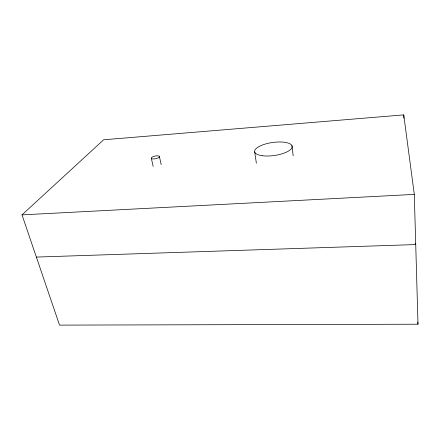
<?xml version="1.0" encoding="UTF-8"?>
<svg xmlns="http://www.w3.org/2000/svg" width="440" height="440" viewBox="0 0 440 440"><rect width="100%" height="100%" fill="white"/><g stroke="black" fill="none" stroke-linecap="round" stroke-linejoin="round"><path stroke-width="0.66" d="M22 214.874L103.631 139.783L403.744 114.884L414.299 194.392L418 324.214L59.532 325.116L22 214.874L414.299 194.392M36.366 257.081L415.729 244.563L415.569 243.199M151.344 158.406L153.159 166.375M159.445 156.695A4.175 1.37 -11.8 0 1 153.131 158.972A4.175 1.37 -11.8 0 1 153.494 156.486A4.175 1.37 -11.8 0 1 159.445 156.695L161.205 164.665M254.694 151.932L256.372 163.251M291.979 145.722L293.178 155.766M417.791 322.168L418 324.214M403.744 114.884L403.865 118.305M262.174 155.716A18.948 6.572 -8.1 0 0 292.05 147.45A18.948 6.572 -8.1 0 0 265.975 143.841A18.948 6.572 -8.1 0 0 262.174 155.716"/></g></svg>
